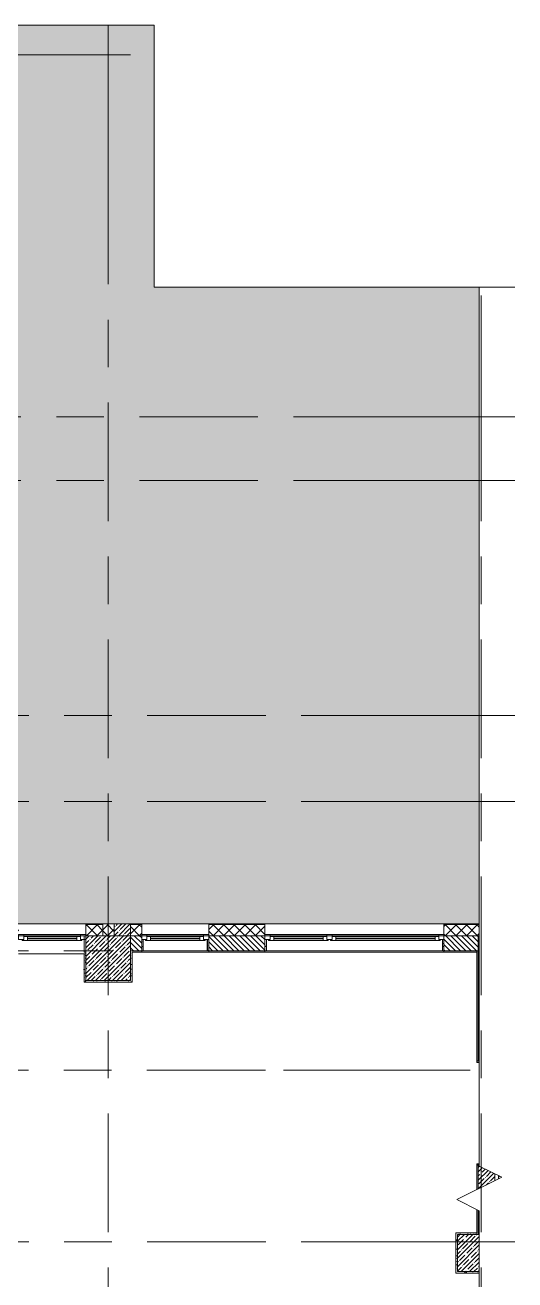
# Model space of a CAD drawing. Header units: millimetres. Extents: x -5714 to 188114, y -8553 to 29000.
# Drawn here: x 32198 to 38760, y 10590 to 27400 of the extents above; entities that cross this region are included whole.
import ezdxf

# ---------------------------------------------------------------- set-up
doc = ezdxf.new("R2010")
doc.units = ezdxf.units.MM
doc.linetypes.add('Осевая', pattern=[3175, 635, -476.25, 1587.5, -476.25])
for name, color, linetype, lineweight in [('A-DETL', 7, 'Continuous', 9), ('A-DETL-GENF', 7, 'Continuous', 9), ('A-GENM', 7, 'Continuous', 9), ('A-GLAZ', 7, 'Continuous', 9), ('A-GLAZ-1', 7, 'Continuous', 13), ('A-WALL', 7, 'Continuous', 9), ('I-WALL', 7, 'Continuous', 9), ('S-COLS', 7, 'Continuous', 9), ('Оси', 7, 'Continuous', 9), ('Оси-2', 7, 'Осевая', 9)]:
    doc.layers.add(name, color=color, linetype=linetype, lineweight=lineweight)
for name, color, linetype, lineweight, true_color in [('A-DETL-GENF-1', 7, 'Continuous', 9, 0xd4d4d4), ('A-WALL-1', 7, 'Continuous', 9, 0x3c3c3c), ('A-WALL-FNSH-1', 7, 'Continuous', 9, 0x3c3c3c)]:
    doc.layers.add(name, color=color, linetype=linetype, lineweight=lineweight, true_color=true_color)
pattern_1 = [(45, (0, 0), (-70.71068, 70.71068), []), (135, (0, 0), (-70.71068, -70.71068), [])]
pattern_2 = [(45, (0, 0), (-57.02463, 57.02463), []), (45, (57.025, 0), (-57.02463, 57.02463), [100.806, -20.161, 3.353, -16.808])]
pattern_3 = [(0, (0, 0), (121.92, 30.48), [10.058, -81.382, 10.058, -81.382, -487.68]), (0, (0, 0), (121.92, 30.48), [-182.88, 10.058, -172.822, 10.058, -81.382, -213.36]), (0, (0, 0), (121.92, 30.48), [-457.2, 10.058, -50.902, 10.058, -142.342]), (120, (45.72, 15.24), (-87.356454, 90.345817), [10.058, -81.382, 10.058, -81.382, -487.68]), (120, (45.72, 15.24), (-87.356454, 90.345817), [-182.88, 10.058, -172.822, 10.058, -81.382, -213.36]), (120, (45.72, 15.24), (-87.356454, 90.345817), [-457.2, 10.058, -50.902, 10.058, -142.342]), (240, (60.96, 76.2), (-34.563546, -120.825817), [10.058, -81.382, 10.058, -81.382, -487.68]), (240, (60.96, 76.2), (-34.563546, -120.825817), [-182.88, 10.058, -172.822, 10.058, -81.382, -213.36]), (240, (60.96, 76.2), (-34.563546, -120.825817), [-457.2, 10.058, -50.902, 10.058, -142.342])]

# ---------------------------------------------------------------- blocks, each defined once
blk = doc.blocks.new('парапет1 - парапет-18629556-План размещения напольных электротехнических лючков и розеток 3 этажа в осях 1-12')
at = {"layer": 'A-GENM'}
for p, q in [((-2411, 27400), (33928, 27400)), ((33928, 27400), (33926, 27398)), ((33928, 27400), (33928, 27398))]:
    blk.add_line(p, q, dxfattribs=at)
blk = doc.blocks.new('BSC_Колонна _Прямоугольная - 600х600-V10-План размещения напольных электротехнических лючков и розеток 3 этажа в осях 1-12')
at = {"layer": 'S-COLS'}
h = blk.add_hatch(dxfattribs=at)
h.set_pattern_fill('FP_14', color=256, style=0, pattern_type=2)
h.set_pattern_definition([(45, (-33310, -14900), (-57.02463, 57.02463), []), (45, (-33252.975, -14900), (-57.02463, 57.02463), [100.806, -20.161, 3.353, -16.808])])
h.paths.add_polyline_path([(-300, -300), (300, -300), (300, 300), (-300, 300), (-300, 26)])
for p, q in [((300, 300), (-300, 300)), ((-300, 300), (-300, -300)), ((300, -300), (300, 300)), ((-300, -300), (300, -300))]:
    blk.add_line(p, q, dxfattribs=at)
blk = doc.blocks.new('120_Окно_СКБ_1Ст - 120_Окно_СКБ_1Ст 900х2500_h_-20664874-План размещения напольных электротехнических лючков и розеток 3 этажа в осях 1-12')
at = {"layer": 'A-GLAZ'}
for p, q in [((450, -57), (-450, -57)), ((-430, -127), (-400, -127)), ((-330, -107), (330, -107)), ((330, -117), (-330, -117)), ((400, -127), (430, -127))]:
    blk.add_line(p, q, dxfattribs=at)
at = {"layer": 'A-GLAZ-1'}
for p, q in [((-450, -127), (-450, -57)), ((-450, -57), (-380, -57)), ((-380, -127), (-450, -127)), ((-380, -127), (-400, -127)), ((-400, -127), (-400, -137)), ((-400, -137), (400, -137)), ((400, -137), (-400, -137)), ((-380, -57), (-380, -127)), ((380, -87), (-380, -87)), ((-380, -87), (-380, -127)), ((-330, -137), (-330, -87)), ((330, -137), (330, -87)), ((380, -127), (380, -57)), ((380, -57), (450, -57)), ((380, -127), (380, -87)), ((450, -127), (380, -127)), ((400, -127), (380, -127)), ((400, -137), (400, -127)), ((450, -57), (450, -127))]:
    blk.add_line(p, q, dxfattribs=at)
blk = doc.blocks.new('120_Окно_СКБ_1Ст - 120_Окно_СКБ_1Ст_900х2500_h_-20705657-План размещения напольных электротехнических лючков и розеток 3 этажа в осях 1-12')
at = {"layer": 'A-GLAZ'}
for p, q in [((450, -57), (-450, -57)), ((-430, -127), (-400, -127)), ((-330, -107), (330, -107)), ((330, -117), (-330, -117)), ((400, -127), (450, -127))]:
    blk.add_line(p, q, dxfattribs=at)
at = {"layer": 'A-GLAZ-1'}
for p, q in [((-450, -127), (-450, -57)), ((-450, -57), (-380, -57)), ((-380, -127), (-450, -127)), ((-380, -127), (-400, -127)), ((-400, -127), (-400, -137)), ((-400, -137), (400, -137)), ((400, -137), (-400, -137)), ((-380, -57), (-380, -127)), ((380, -87), (-380, -87)), ((-380, -87), (-380, -127)), ((-330, -137), (-330, -87)), ((330, -137), (330, -87)), ((380, -127), (380, -57)), ((380, -57), (450, -57)), ((380, -127), (380, -87)), ((450, -127), (380, -127)), ((400, -127), (380, -127)), ((400, -137), (400, -127)), ((450, -57), (450, -127))]:
    blk.add_line(p, q, dxfattribs=at)
blk = doc.blocks.new('120_Окно_СКБ_2Ст - 120_Окно_СКБ_2Ст 2400х2500 _мал створка слева_-22817474-План размещения напольных электротехнических лючков и розеток 3 этажа в осях 1-12')
at = {"layer": 'A-GLAZ'}
for p, q in [((1200, 57), (-1200, 57)), ((-1180, 127), (-1150, 127)), ((250, 117), (-1080, 117)), ((-1080, 107), (250, 107)), ((320, 127), (350, 127)), ((1080, 117), (420, 117)), ((420, 107), (1080, 107)), ((1150, 127), (1180, 127))]:
    blk.add_line(p, q, dxfattribs=at)
at = {"layer": 'A-GLAZ-1'}
for p, q in [((-1130, 127), (-1200, 127)), ((-1200, 127), (-1200, 57)), ((-1200, 57), (-1130, 57)), ((-1150, 127), (-1150, 137)), ((-1150, 137), (320, 137)), ((320, 137), (-1150, 137)), ((-1130, 127), (-1150, 127)), ((-1130, 57), (-1130, 127)), ((-1130, 87), (-1130, 127)), ((300, 87), (-1130, 87)), ((-1080, 137), (-1080, 87)), ((250, 137), (250, 87)), ((370, 127), (300, 127)), ((300, 127), (300, 57)), ((300, 127), (300, 87)), ((320, 127), (300, 127)), ((300, 57), (370, 57)), ((320, 137), (320, 127)), ((350, 127), (350, 137)), ((350, 137), (1150, 137)), ((1150, 137), (350, 137)), ((370, 127), (350, 127)), ((370, 57), (370, 127)), ((370, 87), (370, 127)), ((1130, 87), (370, 87)), ((420, 137), (420, 87)), ((1080, 137), (1080, 87)), ((1200, 127), (1130, 127)), ((1130, 127), (1130, 57)), ((1130, 127), (1130, 87)), ((1150, 127), (1130, 127)), ((1130, 57), (1200, 57)), ((1150, 137), (1150, 127)), ((1200, 57), (1200, 127))]:
    blk.add_line(p, q, dxfattribs=at)
blk = doc.blocks.new('BSC_Колонна _Прямоугольная - 500х500-V40-План размещения напольных электротехнических лючков и розеток 3 этажа в осях 1-12')
at = {"layer": 'S-COLS'}
h = blk.add_hatch(dxfattribs=at)
h.set_pattern_fill('FP_33', color=256, style=0, pattern_type=2)
h.set_pattern_definition([(45, (-38240, -10950), (-57.02463, 57.02463), []), (45, (-38182.975, -10950), (-57.02463, 57.02463), [100.806, -20.161, 3.353, -16.808])])
h.paths.add_polyline_path([(-250, -250), (43, -250), (43, 250), (-250, 250), (-250, -245)])
for p, q in [((43, 250), (-250, 250)), ((-250, 250), (-250, -250)), ((-250, -250), (43, -250))]:
    blk.add_line(p, q, dxfattribs=at)
blk = doc.blocks.new('парапет10 - парапет-22960140-План размещения напольных электротехнических лючков и розеток 3 этажа в осях 1-12')
at = {"layer": 'A-GENM'}
blk.add_line((38760, 23888), (33928, 23888), dxfattribs=at)
blk = doc.blocks.new('DET_L_Линия разрыва - М100-30696566-План размещения напольных электротехнических лючков и розеток 3 этажа в осях 1-12')
at = {"layer": 'A-DETL-GENF'}
for p, q in [((11923, 300), (11773, 0)), ((12223, -300), (11923, 300)), ((11773, 0), (0, 0)), ((12373, 0), (12223, -300)), ((24146, 0), (12373, 0))]:
    blk.add_line(p, q, dxfattribs=at)

msp = doc.modelspace()

# ---------------------------------------------------------------- hatches: boundary and pattern name
at = {"layer": 'A-DETL-GENF-1'}
msp.add_hatch(color=256, dxfattribs=at).paths.add_polyline_path([(-278.8, 14774.9), (-268, 14774.9), (-268, 15358), (38282.7, 15358), (38282.7, 23888.3), (33928.1, 23888.3), (33928.1, 27398.1), (-2409.1, 27398.1), (-2409.1, 14774.9), (-1624.9, 14774.9)])
at = {"layer": 'A-WALL'}
h = msp.add_hatch(dxfattribs=at)
h.set_pattern_fill('FP_9', color=256, style=0, pattern_type=2)
h.set_pattern_definition(pattern_1)
h.paths.add_polyline_path([(38086.5, 15200), (38282.7, 15200), (38282.7, 15350), (37810, 15350), (37810, 15200)])
h.paths.add_polyline_path([(34721.1, 15200), (35410, 15200), (35410, 15350), (34660, 15350), (34660, 15200)])
h.paths.add_polyline_path([(33711.5, 15200), (33760, 15200), (33760, 15350), (33610, 15350), (33610, 15200)])
h.paths.add_polyline_path([(32110, 15200), (32110, 15350), (30017, 15349), (30017, 15288), (30014, 15285), (29240, 15285), (29237, 15288), (29236.3, 15350), (25610.3, 15349), (25610.3, 15288), (25607.3, 15285), (24433.3, 15285), (24430.3, 15288), (24429.5, 15350), (19790, 15349), (19790, 15288), (19787, 15285), (19013, 15285), (19010, 15288), (19009.3, 15350), (14783, 15349), (14781.9, 15285.7), (14780, 15285), (14603.7, 15286.1), (14603, 15288), (14602.3, 15350), (12860, 15350), (12860, 15200), (32028.8, 15200)])
h.paths.add_polyline_path([(9760, 15200), (9760, 15350), (9160, 15350), (9160, 15200)])
h.paths.add_polyline_path([(8260, 15200), (8260, 15350), (7660, 15350), (7660, 15200), (7798.1, 15200)])
h.paths.add_polyline_path([(6760, 15200), (6760, 15350), (40, 15350), (40, 15293), (-110, 15293), (-110, 15200), (6452, 15200)])
h.paths.add_polyline_path([(33010, 15200), (33240, 15200), (33240, 15350), (33010, 15350)])
h = msp.add_hatch(dxfattribs=at)
h.set_pattern_fill('FP_7', color=256, style=0, pattern_type=2)
h.set_pattern_definition([(135, (0, 0), (-35.35534, -35.35534), [])])
h.paths.add_polyline_path([(38270, 15000), (38270, 15200), (37810, 15200), (37810, 15000), (38250, 15000)])
h.paths.add_polyline_path([(33610, 15000), (33760, 15000), (33760, 15200), (33610, 15200)])
h.paths.add_polyline_path([(34660, 15000), (35410, 15000), (35410, 15200), (34660, 15200)])
at = {"layer": 'I-WALL'}
h = msp.add_hatch(dxfattribs=at)
h.set_pattern_fill('FP_9', color=256, style=0, pattern_type=2)
h.set_pattern_definition(pattern_1)
h.paths.add_polyline_path([(33375, 15200), (33390, 15200), (33390, 15358), (33240, 15358), (33240, 15200)])
h = msp.add_hatch(dxfattribs=at)
h.set_pattern_fill('FP_10', color=256, style=0, pattern_type=2)
h.set_pattern_definition(pattern_2)
h.paths.add_polyline_path([(33610, 15200), (33610, 15358), (33390, 15358), (33390, 15200)])
h = msp.add_hatch(dxfattribs=at)
h.set_pattern_fill('FP_35', color=256, style=0, pattern_type=2)
h.set_pattern_definition(pattern_3)
h.paths.add_polyline_path([(33780, 15000), (33780, 15148), (33760, 15148), (33760, 15000)])
h = msp.add_hatch(dxfattribs=at)
h.set_pattern_fill('FP_35', color=256, style=0, pattern_type=2)
h.set_pattern_definition(pattern_3)
h.paths.add_polyline_path([(34660, 15000), (34660, 15148), (34640, 15148), (34640, 15000)])
h = msp.add_hatch(dxfattribs=at)
h.set_pattern_fill('FP_35', color=256, style=0, pattern_type=2)
h.set_pattern_definition(pattern_3)
h.paths.add_polyline_path([(35430, 15000), (35430, 15148), (35410, 15148), (35410, 15000)])
h = msp.add_hatch(dxfattribs=at)
h.set_pattern_fill('FP_35', color=256, style=0, pattern_type=2)
h.set_pattern_definition(pattern_3)
h.paths.add_polyline_path([(37810, 15000), (37810, 15148), (37790, 15148), (37790, 15000)])
h = msp.add_hatch(dxfattribs=at)
h.set_pattern_fill('FP_10', color=256, style=0, pattern_type=2)
h.set_pattern_definition(pattern_2)
h.paths.add_polyline_path([(38270, 11200), (38282.7, 11200), (38282.7, 11515.2), (38270, 11521.5), (38270, 11515.2)])
h.paths.add_polyline_path([(38270, 11808.8), (38490, 11918.8), (38490, 12011.5), (38282.7, 12115.2), (38282.7, 12125), (38270, 12125), (38270, 11965.2)])
h.paths.add_polyline_path([(38282.7, 13525), (38282.7, 15200), (38270, 15200), (38270, 13525)])
h = msp.add_hatch(dxfattribs=at)
h.set_pattern_fill('FP_35', color=256, style=0, pattern_type=2)
h.set_pattern_definition(pattern_3)
h.paths.add_polyline_path([(33630, 14600), (33630, 15000), (33610, 15000), (33610, 14600)])
h = msp.add_hatch(dxfattribs=at)
h.set_pattern_fill('FP_35', color=256, style=0, pattern_type=2)
h.set_pattern_definition(pattern_3)
h.paths.add_polyline_path([(38249, 14980), (38270, 14980), (38270, 15000), (37810, 15000), (37810, 14980), (38086.5, 14980)])
h.paths.add_polyline_path([(35410, 14980), (35410, 15000), (34660, 15000), (34660, 14980), (34721.1, 14980)])
h.paths.add_polyline_path([(33711.5, 14980), (33760, 14980), (33760, 15000), (33630, 15000), (33630, 14980)])
h = msp.add_hatch(dxfattribs=at)
h.set_pattern_fill('FP_35', color=256, style=0, pattern_type=2)
h.set_pattern_definition(pattern_3)
h.paths.add_polyline_path([(38250, 11200), (38270, 11200), (38270, 11521.5), (38250, 11531.5), (38250, 11220)])
h.paths.add_polyline_path([(38250, 11798.8), (38270, 11808.8), (38270, 12125), (38250, 12125), (38250, 11965.2)])
h.paths.add_polyline_path([(38270, 13525), (38270, 14980), (38250, 14980), (38250, 13525)])
h = msp.add_hatch(dxfattribs=at)
h.set_pattern_fill('FP_35', color=256, style=0, pattern_type=2)
h.set_pattern_definition(pattern_3)
h.paths.add_polyline_path([(33010, 14580), (33010, 14960), (32990, 14960), (32990, 14580)])
h = msp.add_hatch(dxfattribs=at)
h.set_pattern_fill('FP_35', color=256, style=0, pattern_type=2)
h.set_pattern_definition(pattern_3)
h.paths.add_polyline_path([(33010, 14580), (33630, 14580), (33630, 14600), (33010, 14600)])
h = msp.add_hatch(dxfattribs=at)
h.set_pattern_fill('FP_35', color=256, style=0, pattern_type=2)
h.set_pattern_definition(pattern_3)
h.paths.add_polyline_path([(38282.7, 13505), (38282.7, 13525), (38250, 13525), (38250, 13505)])
h = msp.add_hatch(dxfattribs=at)
h.set_pattern_fill('FP_35', color=256, style=0, pattern_type=2)
h.set_pattern_definition(pattern_3)
h.paths.add_polyline_path([(38250, 12125), (38282.7, 12125), (38282.7, 12145), (38250, 12145), (38250, 12140)])
h = msp.add_hatch(dxfattribs=at)
h.set_pattern_fill('FP_10', color=256, style=0, pattern_type=2)
h.set_pattern_definition(pattern_2)
h.paths.add_polyline_path([(38540, 11943.8), (38582.7, 11965.2), (38540, 11986.5), (38540, 11965.2)])
h = msp.add_hatch(dxfattribs=at)
h.set_pattern_fill('FP_35', color=256, style=0, pattern_type=2)
h.set_pattern_definition(pattern_3)
h.paths.add_polyline_path([(37970, 11200), (38250, 11200), (38249, 11220), (37970, 11220)])
h = msp.add_hatch(dxfattribs=at)
h.set_pattern_fill('FP_35', color=256, style=0, pattern_type=2)
h.set_pattern_definition(pattern_3)
h.paths.add_polyline_path([(37990, 10680), (37990, 11200), (37970, 11200), (37970, 10680)])
h = msp.add_hatch(dxfattribs=at)
h.set_pattern_fill('FP_35', color=256, style=0, pattern_type=2)
h.set_pattern_definition(pattern_3)
h.paths.add_polyline_path([(38282.7, 10680), (38282.7, 10700), (37990, 10700), (37990, 10680)])

# ---------------------------------------------------------------- linework, layer by layer
at = {"layer": 'A-DETL'}
for p, q in [((33928.1, 27398.1), (-2409.1, 27398.1)), ((33928.1, 23888.3), (33928.1, 27398.1)), ((38282.7, 23888.3), (33928.1, 23888.3)), ((-268, 15358), (38282.7, 15358))]:
    msp.add_line(p, q, dxfattribs=at)
at = {"layer": 'A-WALL'}
for p, q in [((33233, 15353), (33010, 15353)), ((33240, 15350), (33010, 15350)), ((33233, 15358), (33233, 15350)), ((33235, 15358), (33235, 15350)), ((33240, 15358), (33240, 15200)), ((33610, 15358), (33610, 15200)), ((33760, 15353), (33610, 15353)), ((33760, 15350), (33610, 15350)), ((35410, 15353), (34660, 15353)), ((35410, 15350), (34660, 15350)), ((38282.7, 15353), (37810, 15353)), ((38282.7, 15350), (37810, 15350)), ((38270, 15200), (33610, 15200)), ((33760, 15200), (33610, 15200)), ((35410, 15200), (34660, 15200)), ((38270, 15200), (37810, 15200)), ((33760, 15000), (33610, 15000)), ((33630, 14980), (33760, 14980)), ((34660, 15000), (35410, 15000)), ((34660, 14980), (35410, 14980)), ((37810, 15000), (38270, 15000)), ((38250, 14980), (37810, 14980)), ((38270, 14980), (38270, 13525)), ((32990, 14960), (32990, 14580)), ((38250, 13525), (38282.7, 13525)), ((38282.7, 13525), (38250, 13525)), ((38250, 11798.8), (38250, 12145)), ((38270, 12125), (38270, 11808.8)), ((38250, 11531.5), (38250, 11220)), ((38270, 11521.5), (38270, 11200)), ((37970, 11220), (38250, 11220)), ((38282.7, 10680), (37990, 10680))]:
    msp.add_line(p, q, dxfattribs=at)
at = {"layer": 'A-WALL-1'}
for p, q in [((33010, 15350), (33010, 15200)), ((33390, 15358), (33390, 15200)), ((33760, 14980), (33760, 15350)), ((34660, 15350), (34660, 14980)), ((35410, 14980), (35410, 15350)), ((37810, 15350), (37810, 14980)), ((30610, 15200), (33010, 15200)), ((33780, 15148), (33760, 15148)), ((33780, 15000), (33780, 15148)), ((34640, 15148), (34640, 15000)), ((34660, 15148), (34640, 15148)), ((35430, 15148), (35410, 15148)), ((35430, 15000), (35430, 15148)), ((37810, 15148), (37790, 15148)), ((37790, 15148), (37790, 15000)), ((38282.7, 15200), (38270, 15200)), ((38270, 14980), (38270, 15200)), ((33630, 14979), (33630, 14980)), ((33760, 15000), (33780, 15000)), ((34640, 15000), (34660, 15000)), ((35410, 15000), (35430, 15000)), ((37790, 15000), (37810, 15000)), ((33010, 14960), (32990, 14960)), ((32990, 14580), (33630, 14580)), ((38250, 13525), (38250, 13505)), ((38250, 13505), (38282.7, 13505)), ((38282.7, 12145), (38250, 12145)), ((38282.7, 12125), (38250, 12125)), ((38490, 11918.8), (38490, 12011.5)), ((38540, 11986.5), (38540, 11943.8)), ((37970, 11220), (37970, 10680))]:
    msp.add_line(p, q, dxfattribs=at)
at = {"layer": 'A-WALL-FNSH-1'}
for p, q in [((33010, 15358), (33010, 15350)), ((33760, 15350), (33760, 15358)), ((34660, 15358), (34660, 15350)), ((35410, 15350), (35410, 15358)), ((37810, 15358), (37810, 15350)), ((32989, 15148), (32989, 15000)), ((32990, 15148), (32989, 15148)), ((32990, 15000), (32990, 15148)), ((33781, 15148), (33780, 15148)), ((33781, 15000), (33781, 15148)), ((34639, 15148), (34639, 15000)), ((34640, 15148), (34639, 15148)), ((35431, 15148), (35430, 15148)), ((35431, 15000), (35431, 15148)), ((37790, 15148), (37789, 15148)), ((37789, 15148), (37789, 15000)), ((32989, 15000), (32990, 15000)), ((33630, 14979), (33630, 14580)), ((33631, 14979), (33760, 14979)), ((33631, 14579), (33631, 14979)), ((33760, 14979), (33760, 14980)), ((33780, 15000), (33781, 15000)), ((34639, 15000), (34640, 15000)), ((34660, 14980), (34660, 14979)), ((34660, 14979), (35410, 14979)), ((35410, 14979), (35410, 14980)), ((35430, 15000), (35431, 15000)), ((37789, 15000), (37790, 15000)), ((37810, 14980), (37810, 14979)), ((37810, 14979), (38249, 14979)), ((38249, 15000), (38249, 14980)), ((38249, 14979), (38249, 13525)), ((38250, 13525), (38250, 15000)), ((32990, 14960), (32989, 14960)), ((32989, 14959), (32989, 14579)), ((32989, 14579), (33631, 14579)), ((38249, 13525), (38250, 13525)), ((38250, 13505), (38250, 13504)), ((38250, 13504), (38282.7, 13504)), ((38250, 12125), (38249, 12125)), ((38249, 12125), (38249, 11798.3)), ((38282.7, 12146), (38250, 12146)), ((38250, 12146), (38250, 12145)), ((38249, 11532), (38249, 11220)), ((37969, 11221), (37969, 10679)), ((38250, 11221), (37969, 11221)), ((37969, 10679), (38282.7, 10679)), ((37990, 10680), (37970, 10680))]:
    msp.add_line(p, q, dxfattribs=at)
at = {"layer": 'I-WALL'}
for p, q in [((32990, 15148), (32990, 15200)), ((32990, 15148), (33010, 15148)), ((32990, 14980), (32990, 15000)), ((33010, 15000), (32990, 15000)), ((32990, 14980), (33010, 14980)), ((34660, 14980), (33760, 14980)), ((34660, 14979), (33760, 14979)), ((33780, 15000), (34640, 15000)), ((37810, 14980), (35410, 14980)), ((37810, 14979), (35410, 14979)), ((35430, 15000), (37790, 15000)), ((32989, 14959), (32110, 14959)), ((32989, 14960), (32989, 14959))]:
    msp.add_line(p, q, dxfattribs=at)
at = {"layer": 'Оси'}
for p, q in [((33310, 24898.1), (33310, 27398.1)), ((31110.5, 27000), (33610.5, 27000)), ((38310, 21277.7), (38310, 23777.7)), ((36260, 22150), (38760, 22150)), ((36260, 21300), (38760, 21300)), ((36260, 18150), (38760, 18150)), ((36260, 17000), (38760, 17000)), ((35660, 15000), (38160, 15000)), ((35660, 13400), (38160, 13400)), ((36260, 11100), (38760, 11100))]:
    msp.add_line(p, q, dxfattribs=at)
at = {"layer": 'Оси-2'}
for p, q in [((33310, 593.7), (33310, 24898.1)), ((-2307, 22150), (36260, 22150)), ((-2307, 21300), (36260, 21300)), ((38310, 593.7), (38310, 21277.7)), ((-2202.5, 18150), (36260, 18150)), ((-2202.5, 17000), (36260, 17000)), ((-2206.6, 15000), (35660, 15000)), ((-2206.6, 13400), (35660, 13400)), ((-2202.5, 11100), (36260, 11100))]:
    msp.add_line(p, q, dxfattribs=at)

# ---------------------------------------------------------------- block references
at = {"layer": 'A-DETL-GENF', "rotation": 90.00000000000031}
msp.add_blockref('DET_L_Линия разрыва - М100-30696566-План размещения напольных электротехнических лючков и розеток 3 этажа в осях 1-12', (38282.7, -258), dxfattribs=at)
at = {"layer": 'A-GENM'}
for name in ['парапет1 - парапет-18629556-План размещения напольных электротехнических лючков и розеток 3 этажа в осях 1-12', 'парапет10 - парапет-22960140-План размещения напольных электротехнических лючков и розеток 3 этажа в осях 1-12']:
    msp.add_blockref(name, (0, 0), dxfattribs=at)
at = {"layer": 'A-GLAZ'}
for name, p in [('120_Окно_СКБ_1Ст - 120_Окно_СКБ_1Ст_900х2500_h_-20705657-План размещения напольных электротехнических лючков и розеток 3 этажа в осях 1-12', (32560, 15275)), ('120_Окно_СКБ_1Ст - 120_Окно_СКБ_1Ст 900х2500_h_-20664874-План размещения напольных электротехнических лючков и розеток 3 этажа в осях 1-12', (34210, 15275))]:
    msp.add_blockref(name, p, dxfattribs=at)
at = {"layer": 'A-GLAZ', "rotation": 180}
msp.add_blockref('120_Окно_СКБ_2Ст - 120_Окно_СКБ_2Ст 2400х2500 _мал створка слева_-22817474-План размещения напольных электротехнических лючков и розеток 3 этажа в осях 1-12', (36610, 15275), dxfattribs=at)
at = {"layer": 'S-COLS'}
for name, p in [('BSC_Колонна _Прямоугольная - 600х600-V10-План размещения напольных электротехнических лючков и розеток 3 этажа в осях 1-12', (33310, 14900)), ('BSC_Колонна _Прямоугольная - 500х500-V40-План размещения напольных электротехнических лючков и розеток 3 этажа в осях 1-12', (38240, 10950))]:
    msp.add_blockref(name, p, dxfattribs=at)

doc.saveas('drawing.dxf')
